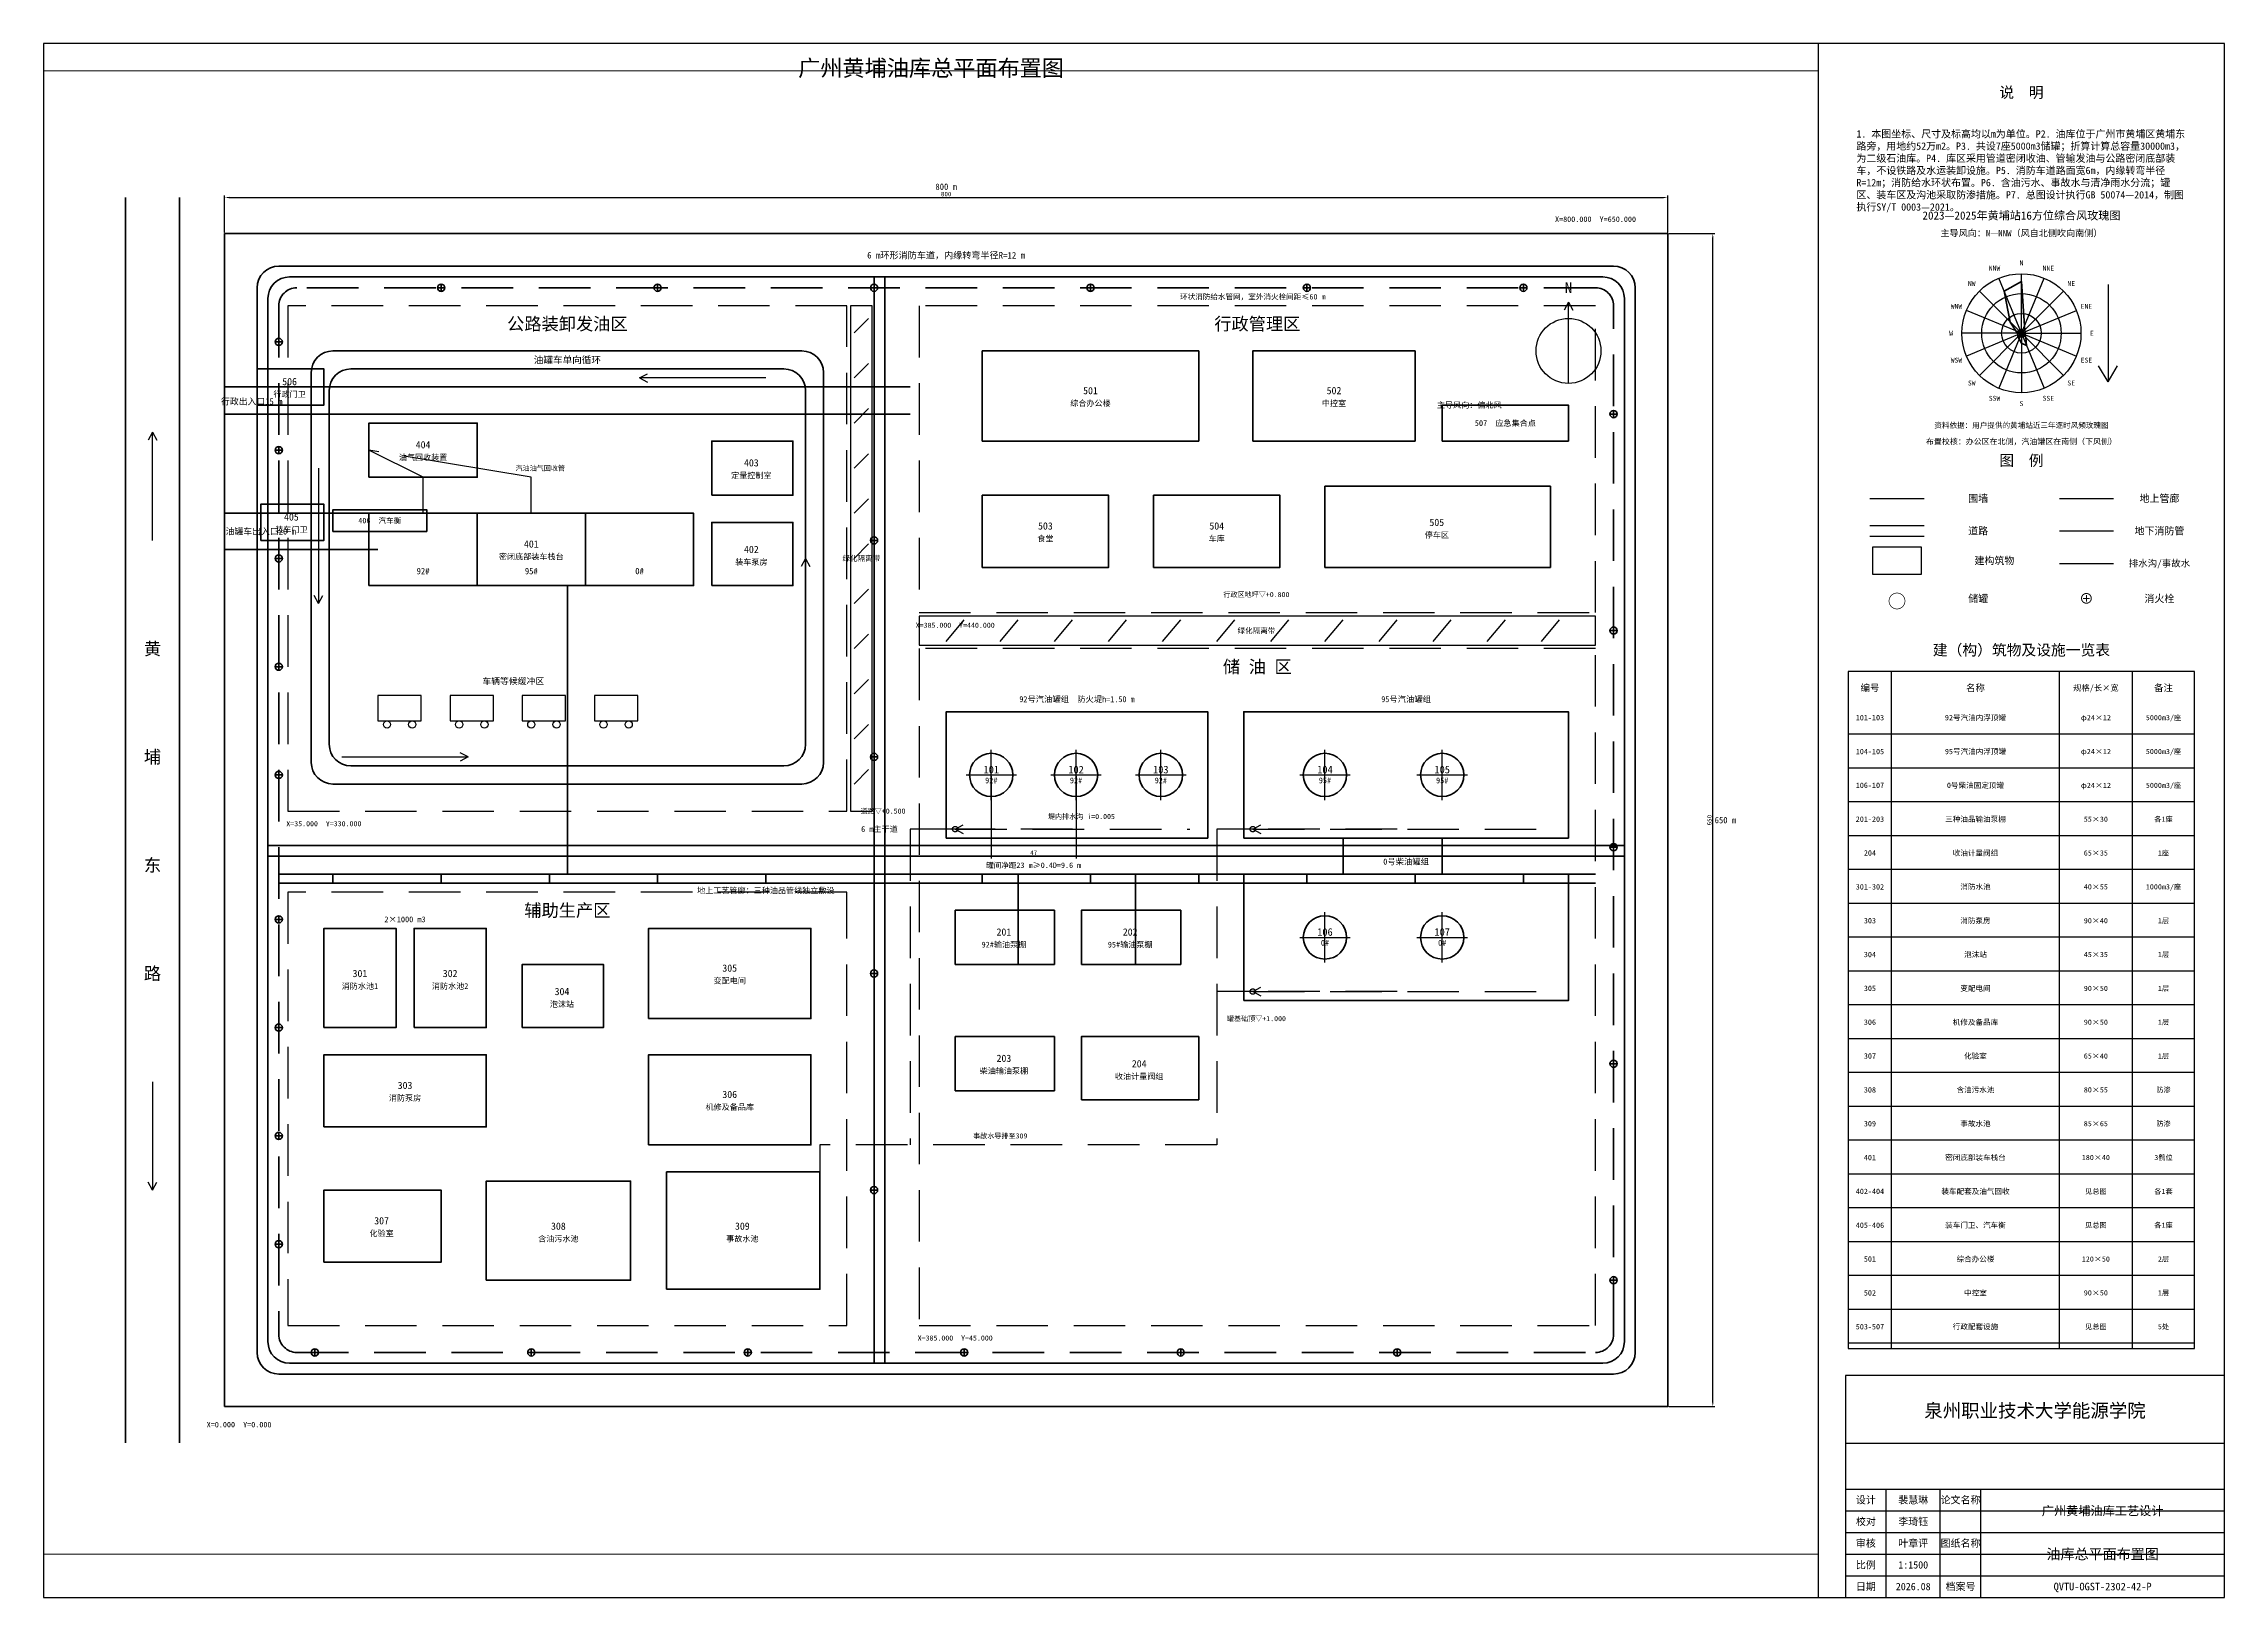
# Paper-space layout '总平面图' of a CAD drawing. Header units: millimetres. Extents: x 25 to 831, y 10 to 584.
# The model-space entities are those that its viewports show. They can reach past a viewport. Long polylines and large blocks are cut down to what shows.
import ezdxf
from ezdxf.enums import TextEntityAlignment as Align

# ---------------------------------------------------------------- set-up
doc = ezdxf.new("R2010")
doc.units = ezdxf.units.MM
doc.linetypes.add('CENTER', pattern=[50.8, 31.75, -6.35, 6.35, -6.35])
doc.linetypes.add('DASHED', pattern=[19.05, 12.7, -6.35])
for name, color, linetype, lineweight in [('01-用地红线', 7, 'Continuous', 70), ('02-围墙', 7, 'Continuous', 50), ('03-道路', 7, 'Continuous', 35), ('04-防火堤', 7, 'Continuous', 50), ('05-储罐', 7, 'Continuous', 50), ('06-建构筑物', 7, 'Continuous', 35), ('07-工艺管廊', 7, 'Continuous', 35), ('08-消防管网', 7, 'DASHED', 35), ('09-排水沟', 7, 'DASHED', 25), ('10-文字', 7, 'Continuous', 25), ('11-尺寸', 7, 'Continuous', 25), ('12-箭头', 7, 'Continuous', 25), ('12-风向图', 7, 'Continuous', 25), ('13-中心线', 7, 'CENTER', 25), ('14-分区界线', 7, 'DASHED', 25), ('15-消防设施', 7, 'Continuous', 35), ('16-绿化', 7, 'Continuous', 25), ('17-车辆', 7, 'Continuous', 25), ('18-油气管', 7, 'CENTER', 25)]:
    doc.layers.add(name, color=color, linetype=linetype, lineweight=lineweight)
doc.styles.get("Standard").update_dxf_attribs({"font": ''})
doc.styles.get('Standard').set_extended_font_data('SimSun')
doc.dimstyles.new('ISO-25', dxfattribs={"dimtxt": 2.5, "dimasz": 2.5, "dimexe": 1.25, "dimexo": 0.625, "dimtad": 1, "dimtxsty": 'Standard', "dimcen": 2.5, "dimadec": 0, "dimazin": 0, "dimtfac": 1, "dimtmove": 0, "dimatfit": 3, "dimfxl": 1, "dimarcsym": 0})

# ---------------------------------------------------------------- blocks, each defined once
blk = doc.blocks.new('*D1')
at = {"layer": '11-尺寸', "color": 0, "lineweight": -2, "transparency": 16777216}
for p, q in [((0, 650.6), (0, 671.2)), ((2.5, 670), (797.5, 670)), ((800, 650.6), (800, 671.2))]:
    blk.add_line(p, q, dxfattribs=at)
at = {"layer": '11-尺寸', "color": 0, "transparency": 16777216}
for points in [[(2.5, 670.4), (2.5, 669.6), (0, 670)], [(797.5, 670.4), (797.5, 669.6), (800, 670)]]:
    blk.add_solid(points, dxfattribs=at)
at = {"layer": 'Defpoints', "color": 0, "transparency": 16777216}
for p in [(800, 670), (0, 650), (800, 650)]:
    blk.add_point(p, dxfattribs=at)
at = {"layer": '11-尺寸', "color": 0, "transparency": 16777216, "insert": (400, 671.9), "char_height": 2.5, "attachment_point": 5}
blk.add_mtext('800', dxfattribs=at)
blk = doc.blocks.new('*D2')
at = {"layer": '11-尺寸', "color": 0, "lineweight": -2, "transparency": 16777216}
for p, q in [((800.6, 650), (826.2, 650)), ((825, 2.5), (825, 647.5)), ((800.6, 0), (826.2, 0))]:
    blk.add_line(p, q, dxfattribs=at)
at = {"layer": '11-尺寸', "color": 0, "transparency": 16777216}
for points in [[(824.6, 647.5), (825.4, 647.5), (825, 650)], [(824.6, 2.5), (825.4, 2.5), (825, 0)]]:
    blk.add_solid(points, dxfattribs=at)
at = {"layer": 'Defpoints', "color": 0, "transparency": 16777216}
for p in [(800, 650), (825, 650), (800, 0)]:
    blk.add_point(p, dxfattribs=at)
at = {"layer": '11-尺寸', "color": 0, "transparency": 16777216, "insert": (823.1, 325), "char_height": 2.5, "attachment_point": 5, "rotation": 90}
blk.add_mtext('650', dxfattribs=at)
blk = doc.blocks.new('*D3')
at = {"layer": '11-尺寸', "color": 0, "lineweight": -2, "transparency": 16777216}
for p, q in [((425, 349.4), (425, 303.8)), ((472, 349.4), (472, 303.8)), ((427.5, 305), (469.5, 305))]:
    blk.add_line(p, q, dxfattribs=at)
at = {"layer": '11-尺寸', "color": 0, "transparency": 16777216}
for points in [[(427.5, 305.4), (427.5, 304.6), (425, 305)], [(469.5, 305.4), (469.5, 304.6), (472, 305)]]:
    blk.add_solid(points, dxfattribs=at)
at = {"layer": 'Defpoints', "color": 0, "transparency": 16777216}
for p in [(425, 350), (472, 350), (472, 305)]:
    blk.add_point(p, dxfattribs=at)
at = {"layer": '11-尺寸', "color": 0, "transparency": 16777216, "insert": (448.5, 306.9), "char_height": 2.5, "attachment_point": 5}
blk.add_mtext('47', dxfattribs=at)

msp = doc.modelspace()

# ---------------------------------------------------------------- linework, layer by layer
at = {"layer": '01-用地红线'}
msp.add_lwpolyline([(0, 0), (800, 0), (800, 650), (0, 650)], close=True, dxfattribs=at)
at = {"layer": '02-围墙'}
for p, q in [((800, 650), (0, 650)), ((0, 650), (0, 565)), ((800, 0), (800, 650)), ((0, 550), (0, 495)), ((0, 475), (0, 0)), ((0, 0), (800, 0))]:
    msp.add_line(p, q, dxfattribs=at)
at = {"layer": '03-道路'}
for p, q in [((-55, -20), (-55, 670)), ((-25, -20), (-25, 670)), ((360, 24), (360, 626)), ((366, 24), (366, 626)), ((0, 565), (380, 565)), ((0, 550), (380, 550)), ((0, 495), (85, 495)), ((0, 475), (85, 475)), ((24, 311), (776, 311)), ((24, 305), (776, 305))]:
    msp.add_line(p, q, dxfattribs=at)
for points in [[(18, 30, 0.41421356), (30, 18), (770, 18, 0.41421356), (782, 30), (782, 620, 0.41421356), (770, 632), (30, 632, 0.41421356), (18, 620)], [(24, 36, 0.41421356), (36, 24), (764, 24, 0.41421356), (776, 36), (776, 614, 0.41421356), (764, 626), (36, 626, 0.41421356), (24, 614)], [(48, 357, 0.41421356), (60, 345), (320, 345, 0.41421356), (332, 357), (332, 573, 0.41421356), (320, 585), (60, 585, 0.41421356), (48, 573)], [(58, 367, 0.41421356), (70, 355), (310, 355, 0.41421356), (322, 367), (322, 563, 0.41421356), (310, 575), (70, 575, 0.41421356), (58, 563)]]:
    msp.add_lwpolyline(points, format="xyb", close=True, dxfattribs=at)
at = {"layer": '04-防火堤'}
for points in [[(400, 315), (545, 315), (545, 385), (400, 385)], [(565, 315), (745, 315), (745, 385), (565, 385)], [(565, 225), (745, 225), (745, 295), (565, 295)]]:
    msp.add_lwpolyline(points, close=True, dxfattribs=at)
at = {"layer": '05-储罐'}
for centre in [(425, 350), (472, 350), (519, 350), (610, 350), (675, 350), (610, 260), (675, 260)]:
    msp.add_circle(centre, 12, dxfattribs=at)
at = {"layer": '06-建构筑物'}
for p, q in [((140, 455), (140, 495)), ((200, 455), (200, 495))]:
    msp.add_line(p, q, dxfattribs=at)
for points in [[(420, 535), (540, 535), (540, 585), (420, 585)], [(570, 535), (660, 535), (660, 585), (570, 585)], [(18, 555), (55, 555), (55, 575), (18, 575)], [(80, 515), (140, 515), (140, 545), (80, 545)], [(675, 535), (745, 535), (745, 555), (675, 555)], [(270, 505), (315, 505), (315, 535), (270, 535)], [(610, 465), (735, 465), (735, 510), (610, 510)], [(20, 480), (55, 480), (55, 500), (20, 500)], [(60, 485), (112, 485), (112, 497), (60, 497)], [(420, 465), (490, 465), (490, 505), (420, 505)], [(515, 465), (585, 465), (585, 505), (515, 505)], [(80, 455), (260, 455), (260, 495), (80, 495)], [(270, 455), (315, 455), (315, 490), (270, 490)], [(405, 245), (460, 245), (460, 275), (405, 275)], [(475, 245), (530, 245), (530, 275), (475, 275)], [(55, 210), (95, 210), (95, 265), (55, 265)], [(105, 210), (145, 210), (145, 265), (105, 265)], [(235, 215), (325, 215), (325, 265), (235, 265)], [(165, 210), (210, 210), (210, 245), (165, 245)], [(55, 155), (145, 155), (145, 195), (55, 195)], [(235, 145), (325, 145), (325, 195), (235, 195)], [(405, 175), (460, 175), (460, 205), (405, 205)], [(475, 170), (540, 170), (540, 205), (475, 205)], [(145, 70), (225, 70), (225, 125), (145, 125)], [(245, 65), (330, 65), (330, 130), (245, 130)], [(55, 80), (120, 80), (120, 120), (55, 120)]]:
    msp.add_lwpolyline(points, close=True, dxfattribs=at)
at = {"layer": '07-工艺管廊'}
for p, q in [((190, 295), (190, 455)), ((620, 295), (620, 315)), ((675, 295), (675, 315)), ((30, 295), (760, 295)), ((60, 290), (60, 295)), ((120, 290), (120, 295)), ((180, 290), (180, 295)), ((240, 290), (240, 295)), ((300, 290), (300, 295)), ((420, 290), (420, 295)), ((440, 295), (440, 245)), ((480, 290), (480, 295)), ((505, 295), (505, 245)), ((540, 290), (540, 295)), ((600, 290), (600, 295)), ((660, 290), (660, 295)), ((720, 290), (720, 295)), ((30, 290), (760, 290))]:
    msp.add_line(p, q, dxfattribs=at)
at = {"layer": '08-消防管网'}
for p, q in [((360, 40), (360, 610)), ((40, 305), (760, 305))]:
    msp.add_line(p, q, dxfattribs=at)
msp.add_lwpolyline([(30, 40, 0.41421356), (40, 30), (760, 30, 0.41421356), (770, 40), (770, 610, 0.41421356), (760, 620), (40, 620, 0.41421356), (30, 610)], format="xyb", close=True, dxfattribs=at)
at = {"layer": '09-排水沟'}
for p, q in [((405, 320), (380, 320)), ((380, 320), (380, 145)), ((405, 320), (409.408, 322.36)), ((405, 320), (535, 320)), ((470, 320), (405, 320)), ((405, 320), (409.408, 317.64)), ((570, 320), (550, 320)), ((550, 320), (550, 145)), ((570, 320), (574.408, 322.36)), ((570, 320), (735, 320)), ((650, 320), (570, 320)), ((570, 320), (574.408, 317.64)), ((570, 230), (550, 230)), ((570, 230), (574.408, 232.36)), ((570, 230), (735, 230)), ((650, 230), (570, 230)), ((570, 230), (574.408, 227.64)), ((550, 145), (330, 145)), ((330, 145), (330, 95))]:
    msp.add_line(p, q, dxfattribs=at)
for centre in [(405, 320), (570, 320), (570, 230)]:
    msp.add_circle(centre, 1.5, dxfattribs=at)
at = {"layer": '12-箭头'}
for p, q in [((745, 612), (742.64, 607.592)), ((745, 567), (745, 612)), ((745, 612), (747.36, 607.592)), ((230, 570), (234.408, 572.36)), ((300, 570), (230, 570)), ((230, 570), (234.408, 567.64)), ((-40, 540), (-42.36, 535.592)), ((-40, 480), (-40, 540)), ((-40, 540), (-37.64, 535.592)), ((52, 520), (52, 445)), ((322, 470), (319.64, 465.592)), ((322, 400), (322, 470)), ((322, 470), (324.36, 465.592)), ((52, 445), (49.64, 449.408)), ((52, 445), (54.36, 449.408)), ((65, 360), (135, 360)), ((135, 360), (130.592, 362.36)), ((135, 360), (130.592, 357.64)), ((-40, 180), (-40, 120)), ((-40, 120), (-42.36, 124.408)), ((-40, 120), (-37.64, 124.408))]:
    msp.add_line(p, q, dxfattribs=at)
msp.add_circle((745, 585), 18, dxfattribs=at)
at = {"layer": '13-中心线'}
for p, q in [((425, 336), (425, 364)), ((472, 336), (472, 364)), ((519, 336), (519, 364)), ((610, 336), (610, 364)), ((675, 336), (675, 364)), ((411, 350), (439, 350)), ((458, 350), (486, 350)), ((505, 350), (533, 350)), ((596, 350), (624, 350)), ((661, 350), (689, 350)), ((610, 246), (610, 274)), ((675, 246), (675, 274)), ((596, 260), (624, 260)), ((661, 260), (689, 260))]:
    msp.add_line(p, q, dxfattribs=at)
at = {"layer": '14-分区界线'}
for points in [[(35, 330), (345, 330), (345, 610), (35, 610)], [(385, 440), (760, 440), (760, 610), (385, 610)], [(385, 45), (760, 45), (760, 420), (385, 420)], [(35, 45), (345, 45), (345, 285), (35, 285)]]:
    msp.add_lwpolyline(points, close=True, dxfattribs=at)
at = {"layer": '15-消防设施'}
for p, q in [((118, 620), (122, 620)), ((120, 618), (120, 622)), ((238, 620), (242, 620)), ((240, 618), (240, 622)), ((358, 620), (362, 620)), ((360, 618), (360, 622)), ((478, 620), (482, 620)), ((480, 618), (480, 622)), ((598, 620), (602, 620)), ((600, 618), (600, 622)), ((718, 620), (722, 620)), ((720, 618), (720, 622)), ((28, 590), (32, 590)), ((30, 588), (30, 592)), ((768, 550), (772, 550)), ((770, 548), (770, 552)), ((30, 528), (30, 532)), ((28, 530), (32, 530)), ((30, 468), (30, 472)), ((358, 480), (362, 480)), ((360, 478), (360, 482)), ((28, 470), (32, 470)), ((768, 430), (772, 430)), ((770, 428), (770, 432)), ((30, 408), (30, 412)), ((28, 410), (32, 410)), ((30, 348), (30, 352)), ((358, 360), (362, 360)), ((360, 358), (360, 362)), ((28, 350), (32, 350)), ((768, 310), (772, 310)), ((770, 308), (770, 312)), ((28, 270), (32, 270)), ((30, 268), (30, 272)), ((360, 238), (360, 242)), ((358, 240), (362, 240)), ((28, 210), (32, 210)), ((30, 208), (30, 212)), ((768, 190), (772, 190)), ((770, 188), (770, 192)), ((28, 150), (32, 150)), ((30, 148), (30, 152)), ((360, 118), (360, 122)), ((358, 120), (362, 120)), ((28, 90), (32, 90)), ((30, 88), (30, 92)), ((768, 70), (772, 70)), ((770, 68), (770, 72)), ((48, 30), (52, 30)), ((50, 28), (50, 32)), ((168, 30), (172, 30)), ((170, 28), (170, 32)), ((288, 30), (292, 30)), ((290, 28), (290, 32)), ((408, 30), (412, 30)), ((410, 28), (410, 32)), ((528, 30), (532, 30)), ((530, 28), (530, 32)), ((648, 30), (652, 30)), ((650, 28), (650, 32))]:
    msp.add_line(p, q, dxfattribs=at)
for centre in [(120, 620), (240, 620), (360, 620), (480, 620), (600, 620), (720, 620), (30, 590), (770, 550), (30, 530), (30, 470), (360, 480), (770, 430), (30, 410), (30, 350), (360, 360), (770, 310), (30, 270), (360, 240), (30, 210), (770, 190), (30, 150), (360, 120), (30, 90), (770, 70), (50, 30), (170, 30), (290, 30), (410, 30), (530, 30), (650, 30)]:
    msp.add_circle(centre, 2, dxfattribs=at)
at = {"layer": '16-绿化'}
for p, q in [((349, 595), (357, 603)), ((349, 570), (357, 578)), ((349, 545), (357, 553)), ((349, 520), (357, 528)), ((349, 495), (357, 503)), ((349, 470), (357, 478)), ((349, 445), (357, 453)), ((400, 424), (410, 436)), ((430, 424), (440, 436)), ((460, 424), (470, 436)), ((490, 424), (500, 436)), ((520, 424), (530, 436)), ((550, 424), (560, 436)), ((580, 424), (590, 436)), ((610, 424), (620, 436)), ((640, 424), (650, 436)), ((670, 424), (680, 436)), ((700, 424), (710, 436)), ((730, 424), (740, 436)), ((349, 420), (357, 428)), ((349, 395), (357, 403)), ((349, 370), (357, 378)), ((349, 345), (357, 353))]:
    msp.add_line(p, q, dxfattribs=at)
for points in [[(347, 330), (359, 330), (359, 610), (347, 610)], [(385, 422), (760, 422), (760, 438), (385, 438)]]:
    msp.add_lwpolyline(points, close=True, dxfattribs=at)
at = {"layer": '17-车辆'}
for points in [[(85, 380), (109, 380), (109, 394), (85, 394)], [(125, 380), (149, 380), (149, 394), (125, 394)], [(165, 380), (189, 380), (189, 394), (165, 394)], [(205, 380), (229, 380), (229, 394), (205, 394)]]:
    msp.add_lwpolyline(points, close=True, dxfattribs=at)
for centre in [(90, 378), (104, 378), (130, 378), (144, 378), (170, 378), (184, 378), (210, 378), (224, 378)]:
    msp.add_circle(centre, 2, dxfattribs=at)
at = {"layer": '18-油气管'}
for p, q in [((110, 515), (80, 530)), ((170, 515), (80, 530)), ((110, 495), (110, 515)), ((170, 495), (170, 515))]:
    msp.add_line(p, q, dxfattribs=at)

# ---------------------------------------------------------------- texts
at = {"layer": '10-文字'}
for s, height, p in [('800 m', 3.5, (400, 676)), ('X=800.000  Y=650.000', 3, (760, 658)), ('6 m环形消防车道，内缘转弯半径R=12 m', 3.6, (400, 638)), ('环状消防给水管网，室外消火栓间距≤60 m', 3, (570, 615)), ('N', 6, (745, 620)), ('公路装卸发油区', 7, (190, 600)), ('行政管理区', 7, (572.5, 600)), ('油罐车单向循环', 3.8, (190, 580)), ('506', 4, (36, 568)), ('行政出入口15 m', 3.5, (15, 557)), ('行政门卫', 3.2, (36, 561)), ('综合办公楼', 3.2, (480, 556)), ('501', 4, (480, 563)), ('中控室', 3.2, (615, 556)), ('502', 4, (615, 563)), ('主导风向：偏北风', 3.2, (690, 555)), ('507  应急集合点', 3.2, (710, 545)), ('404', 4, (110, 533)), ('油气回收装置', 3.2, (110, 526)), ('汽油油气回收管', 2.8, (175, 520)), ('403', 4, (292, 523)), ('定量控制室', 3.2, (292, 516)), ('油罐车出入口20 m', 3.5, (20, 485)), ('装车门卫', 3.2, (37, 486)), ('405', 4, (37, 493)), ('406  汽车衡', 3, (86, 491)), ('503', 4, (455, 488)), ('504', 4, (550, 488)), ('停车区', 3.2, (672, 483)), ('505', 4, (672, 490)), ('密闭底部装车栈台', 3.2, (170, 471)), ('401', 4, (170, 478)), ('402', 4, (292, 475)), ('绿化隔离带', 3, (353, 470)), ('食堂', 3.2, (455, 481)), ('车库', 3.2, (550, 481)), ('92#', 3.5, (110, 463)), ('95#', 3.5, (170, 463)), ('0#', 3.5, (230, 463)), ('装车泵房', 3.2, (292, 468)), ('行政区地坪▽+0.800', 2.8, (572, 450)), ('黄', 7, (-40, 420)), ('X=385.000  Y=440.000', 2.8, (405, 433)), ('绿化隔离带', 3, (572, 430)), ('储 油 区', 7, (572.5, 410)), ('车辆等候缓冲区', 3.5, (160, 402)), ('92号汽油罐组  防火堤h=1.50 m', 3.3, (472.5, 392)), ('95号汽油罐组', 3.3, (655, 392)), ('埔', 7, (-40, 360)), ('101', 4.2, (425, 353)), ('102', 4.2, (472, 353)), ('103', 4.2, (519, 353)), ('104', 4.2, (610, 353)), ('105', 4.2, (675, 353)), ('92#', 3.2, (425, 347)), ('92#', 3.2, (472, 347)), ('92#', 3.2, (519, 347)), ('95#', 3.2, (610, 347)), ('95#', 3.2, (675, 347)), ('道路▽+0.500', 2.8, (365, 330)), ('堤内排水沟 i=0.005', 2.8, (475, 327)), ('650 m', 3.5, (832, 325)), ('X=35.000  Y=330.000', 2.8, (55, 323)), ('6 m主干道', 3.2, (363, 320)), ('东', 7, (-40, 300)), ('0号柴油罐组', 3.3, (655, 302)), ('罐间净距23 m≥0.4D=9.6 m', 3, (448.5, 300)), ('辅助生产区', 7, (190, 275)), ('地上工艺管廊：三种油品管线独立敷设', 3.2, (300, 286)), ('2×1000 m3', 3.2, (100, 270)), ('92#输油泵棚', 3.2, (432, 256)), ('201', 4, (432, 263)), ('95#输油泵棚', 3.2, (502, 256)), ('202', 4, (502, 263)), ('106', 4.2, (610, 263)), ('0#', 3.2, (610, 257)), ('107', 4.2, (675, 263)), ('0#', 3.2, (675, 257)), ('路', 7, (-40, 240)), ('301', 4, (75, 240)), ('302', 4, (125, 240)), ('305', 4, (280, 243)), ('消防水池1', 3.2, (75, 233)), ('消防水池2', 3.2, (125, 233)), ('304', 4, (187, 230)), ('变配电间', 3.2, (280, 236)), ('泡沫站', 3.2, (187, 223)), ('罐基础顶▽+1.000', 2.8, (572, 215)), ('203', 4, (432, 193)), ('柴油输油泵棚', 3.2, (432, 186)), ('收油计量阀组', 3.2, (507, 183)), ('204', 4, (507, 190)), ('消防泵房', 3.2, (100, 171)), ('303', 4, (100, 178)), ('306', 4, (280, 173)), ('机修及备品库', 3.2, (280, 166)), ('事故水导排至309', 2.8, (430, 150)), ('化验室', 3.2, (87, 96)), ('307', 4, (87, 103)), ('308', 4, (185, 100)), ('309', 4, (287, 100)), ('含油污水池', 3.2, (185, 93)), ('事故水池', 3.2, (287, 93)), ('X=385.000  Y=45.000', 2.8, (405, 38)), ('X=0.000  Y=0.000', 3, (8, -10))]:
    msp.add_text(s, height=height, dxfattribs=at).set_placement(p, align=Align.MIDDLE_CENTER)

# ---------------------------------------------------------------- dimensions: what is measured, and where the dimension line sits
at = {"layer": '11-尺寸'}
for p1, p2, distance, picture, middle in [((0, 650), (800, 650), 20, '*D1', (400, 671.875)), ((800, 0), (800, 650), -25, '*D2', (823.125, 325)), ((425, 350), (472, 350), -45, '*D3', (448.5, 306.875))]:
    dim = msp.add_aligned_dim(p1=p1, p2=p2, distance=distance, dimstyle='ISO-25', dxfattribs=at)
    dim.commit()
    dim.dimension.update_dxf_attribs({"geometry": picture, "text_midpoint": middle})

psp = doc.layouts.new('总平面图')

# ---------------------------------------------------------------- linework, layer by layer
at = {"layer": '10-文字'}
for p, q in [((681, 10), (681, 584)), ((700, 416), (720, 416)), ((770, 416), (790, 416)), ((700, 406), (720, 406)), ((770, 404), (790, 404)), ((700, 402), (720, 402)), ((770, 392), (790, 392)), ((708, 102), (708, 352)), ((770, 102), (770, 352)), ((797, 102), (797, 352)), ((692, 329), (820, 329)), ((692, 316.5), (820, 316.5)), ((692, 304), (820, 304)), ((692, 291.5), (820, 291.5)), ((692, 279), (820, 279)), ((692, 266.5), (820, 266.5)), ((692, 254), (820, 254)), ((692, 241.5), (820, 241.5)), ((692, 229), (820, 229)), ((692, 216.5), (820, 216.5)), ((692, 204), (820, 204)), ((692, 191.5), (820, 191.5)), ((692, 179), (820, 179)), ((692, 166.5), (820, 166.5)), ((692, 154), (820, 154)), ((692, 141.5), (820, 141.5)), ((692, 129), (820, 129)), ((692, 116.5), (820, 116.5)), ((692, 104), (820, 104)), ((691, 67), (831, 67)), ((691, 50), (831, 50)), ((706, 10), (706, 50)), ((726, 10), (726, 50)), ((741, 10), (741, 50)), ((691, 42), (831, 42)), ((691, 34), (831, 34)), ((691, 26), (831, 26)), ((691, 18), (831, 18))]:
    psp.add_line(p, q, dxfattribs=at)
for points in [[(25, 10), (831, 10), (831, 584), (25, 584)], [(701, 388), (719, 388), (719, 398), (701, 398)], [(692, 102), (820, 102), (820, 352), (692, 352)], [(691, 10), (831, 10), (831, 92), (691, 92)]]:
    psp.add_lwpolyline(points, close=True, dxfattribs=at)
at = {"layer": '12-风向图'}
for p, q in [((756, 477), (740.44, 492.56)), ((756, 477), (747.58, 497.33)), ((756, 477), (756, 499)), ((756, 477), (764.42, 497.33)), ((756, 477), (771.56, 492.56)), ((788, 495), (788, 459)), ((756, 477), (735.67, 485.42)), ((756, 477), (776.33, 485.42)), ((756, 477), (734, 477)), ((756, 477), (735.67, 468.58)), ((756, 477), (740.44, 461.44)), ((756, 477), (747.58, 456.67)), ((756, 477), (778, 477)), ((756, 477), (776.33, 468.58)), ((756, 477), (771.56, 461.44)), ((756, 477), (764.42, 456.67)), ((756, 477), (756, 455)), ((788, 459), (784.5, 465)), ((788, 459), (791.5, 465))]:
    psp.add_line(p, q, dxfattribs=at)
at = {"layer": '12-风向图', "lineweight": 50}
for p, q in [((749.55, 492.58), (756, 496.07)), ((751.85, 481.15), (749.55, 492.58)), ((756, 496.07), (757.12, 479.71)), ((753.97, 477.84), (751.85, 481.15)), ((754.53, 477), (753.97, 477.84)), ((754.64, 476.44), (754.53, 477)), ((754.7, 475.7), (754.64, 476.44)), ((755.16, 474.97), (754.7, 475.7)), ((757.12, 479.71), (757.3, 478.3)), ((757.3, 478.3), (757.36, 477.56)), ((757.36, 477.56), (757.47, 477)), ((757.47, 477), (757.36, 476.44)), ((757.36, 476.44), (757.56, 475.44)), ((756, 473.33), (755.16, 474.97)), ((757.88, 472.46), (756, 473.33)), ((757.56, 475.44), (757.88, 472.46))]:
    psp.add_line(p, q, dxfattribs=at)
at = {"layer": '12-风向图'}
for radius in [22, 14.67, 7.33, 1.5]:
    psp.add_circle((756, 477), radius, dxfattribs=at)

# ---------------------------------------------------------------- texts
at = {"layer": '10-文字'}
for s, height, p in [('广州黄埔油库总平面布置图', 6, (353, 575)), ('说  明', 4, (756, 566)), ('图  例', 4, (756, 430)), ('围墙', 2.7, (740, 416)), ('地上管廊', 2.7, (807, 416)), ('道路', 2.7, (740, 404)), ('地下消防管', 2.7, (807, 404)), ('建构筑物', 2.7, (746, 393)), ('排水沟/事故水', 2.5, (807, 392)), ('○', 5, (710, 378)), ('储罐', 2.7, (740, 379)), ('⊕', 4, (780, 379)), ('消火栓', 2.7, (807, 379)), ('建（构）筑物及设施一览表', 4, (756, 360)), ('编号', 2.5, (700, 346)), ('名称', 2.5, (739, 346)), ('规格/长×宽', 2.2, (783.5, 346)), ('备注', 2.5, (808.5, 346)), ('101-103', 2, (700, 335)), ('92号汽油内浮顶罐', 2, (739, 335)), ('φ24×12', 1.9, (783.5, 335)), ('5000m3/座', 1.9, (808.5, 335)), ('104-105', 2, (700, 322.5)), ('95号汽油内浮顶罐', 2, (739, 322.5)), ('φ24×12', 1.9, (783.5, 322.5)), ('5000m3/座', 1.9, (808.5, 322.5)), ('106-107', 2, (700, 310)), ('0号柴油固定顶罐', 2, (739, 310)), ('φ24×12', 1.9, (783.5, 310)), ('5000m3/座', 1.9, (808.5, 310)), ('201-203', 2, (700, 297.5)), ('三种油品输油泵棚', 2, (739, 297.5)), ('55×30', 1.9, (783.5, 297.5)), ('各1座', 1.9, (808.5, 297.5)), ('204', 2, (700, 285)), ('收油计量阀组', 2, (739, 285)), ('65×35', 1.9, (783.5, 285)), ('1座', 1.9, (808.5, 285)), ('301-302', 2, (700, 272.5)), ('消防水池', 2, (739, 272.5)), ('40×55', 1.9, (783.5, 272.5)), ('1000m3/座', 1.9, (808.5, 272.5)), ('303', 2, (700, 260)), ('消防泵房', 2, (739, 260)), ('90×40', 1.9, (783.5, 260)), ('1层', 1.9, (808.5, 260)), ('304', 2, (700, 247.5)), ('泡沫站', 2, (739, 247.5)), ('45×35', 1.9, (783.5, 247.5)), ('1层', 1.9, (808.5, 247.5)), ('305', 2, (700, 235)), ('变配电间', 2, (739, 235)), ('90×50', 1.9, (783.5, 235)), ('1层', 1.9, (808.5, 235)), ('306', 2, (700, 222.5)), ('机修及备品库', 2, (739, 222.5)), ('90×50', 1.9, (783.5, 222.5)), ('1层', 1.9, (808.5, 222.5)), ('307', 2, (700, 210)), ('化验室', 2, (739, 210)), ('65×40', 1.9, (783.5, 210)), ('1层', 1.9, (808.5, 210)), ('308', 2, (700, 197.5)), ('含油污水池', 2, (739, 197.5)), ('80×55', 1.9, (783.5, 197.5)), ('防渗', 1.9, (808.5, 197.5)), ('309', 2, (700, 185)), ('事故水池', 2, (739, 185)), ('85×65', 1.9, (783.5, 185)), ('防渗', 1.9, (808.5, 185)), ('401', 2, (700, 172.5)), ('密闭底部装车栈台', 2, (739, 172.5)), ('180×40', 1.9, (783.5, 172.5)), ('3鹤位', 1.9, (808.5, 172.5)), ('装车配套及油气回收', 2, (739, 160)), ('见总图', 1.9, (783.5, 160)), ('各1套', 1.9, (808.5, 160)), ('402-404', 2, (700, 160)), ('405-406', 2, (700, 147.5)), ('装车门卫、汽车衡', 2, (739, 147.5)), ('见总图', 1.9, (783.5, 147.5)), ('各1座', 1.9, (808.5, 147.5)), ('501', 2, (700, 135)), ('综合办公楼', 2, (739, 135)), ('120×50', 1.9, (783.5, 135)), ('2层', 1.9, (808.5, 135)), ('502', 2, (700, 122.5)), ('中控室', 2, (739, 122.5)), ('90×50', 1.9, (783.5, 122.5)), ('1层', 1.9, (808.5, 122.5)), ('503-507', 2, (700, 110)), ('行政配套设施', 2, (739, 110)), ('见总图', 1.9, (783.5, 110)), ('5处', 1.9, (808.5, 110)), ('泉州职业技术大学能源学院', 5, (761, 79)), ('设计', 2.7, (698.5, 46)), ('裴慧琳', 2.7, (716, 46)), ('论文名称', 2.7, (733.5, 46)), ('广州黄埔油库工艺设计', 3.3, (786, 42)), ('校对', 2.7, (698.5, 38)), ('李琦钰', 2.7, (716, 38)), ('审核', 2.7, (698.5, 30)), ('叶章评', 2.7, (716, 30)), ('图纸名称', 2.7, (733.5, 30)), ('油库总平面布置图', 3.8, (786, 26)), ('比例', 2.7, (698.5, 22)), ('1:1500', 2.7, (716, 22)), ('日期', 2.7, (698.5, 14)), ('2026.08', 2.7, (716, 14)), ('档案号', 2.7, (733.5, 14)), ('QVTU-OGST-2302-42-P', 2.8, (786, 14))]:
    psp.add_text(s, height=height, dxfattribs=at).set_placement(p, align=Align.MIDDLE_CENTER)
at = {"layer": '10-文字', "insert": (695, 552), "char_height": 2.7, "width": 122, "attachment_point": 1}
psp.add_mtext('1. 本图坐标、尺寸及标高均以m为单位。P2. 油库位于广州市黄埔区黄埔东路旁，用地约52万m2。P3. 共设7座5000m3储罐；折算计算总容量30000m3，为二级石油库。P4. 库区采用管道密闭收油、管输发油与公路密闭底部装车，不设铁路及水运装卸设施。P5. 消防车道路面宽6m，内缘转弯半径R=12m；消防给水环状布置。P6. 含油污水、事故水与清净雨水分流；罐区、装车区及沟池采取防渗措施。P7. 总图设计执行GB 50074—2014，制图执行SY/T 0003—2021。', dxfattribs=at)
at = {"layer": '12-风向图'}
for s, height, p in [('2023—2025年黄埔站16方位综合风玫瑰图', 3, (756, 520.5)), ('主导风向：N—NNW（风自北侧吹向南侧）', 2.4, (756, 514)), ('NNW', 1.8, (746.05, 501.02)), ('N', 1.8, (756, 503)), ('NNE', 1.8, (765.95, 501.02)), ('NW', 1.8, (737.62, 495.38)), ('NE', 1.8, (774.38, 495.38)), ('WNW', 1.8, (731.98, 486.95)), ('ENE', 1.8, (780.02, 486.95)), ('W', 1.8, (730, 477)), ('E', 1.8, (782, 477)), ('WSW', 1.8, (731.98, 467.05)), ('ESE', 1.8, (780.02, 467.05)), ('SW', 1.8, (737.62, 458.62)), ('SE', 1.8, (774.38, 458.62)), ('SSW', 1.8, (746.05, 452.98)), ('S', 1.8, (756, 451)), ('SSE', 1.8, (765.95, 452.98)), ('资料依据：用户提供的黄埔站近三年逐时风频玫瑰图', 2, (756, 443)), ('布置校核：办公区在北侧，汽油罐区在南侧（下风侧）', 2.1, (756, 437))]:
    psp.add_text(s, height=height, dxfattribs=at).set_placement(p, align=Align.MIDDLE_CENTER)

# ---------------------------------------------------------------- viewports
at = {"layer": '10-文字', "view_target_point": (390, 325)}
psp.add_viewport(center=(353, 300), size=(656, 548), view_center_point=(1.628, 4.276), view_height=822, dxfattribs=at)

doc.saveas('drawing.dxf')
